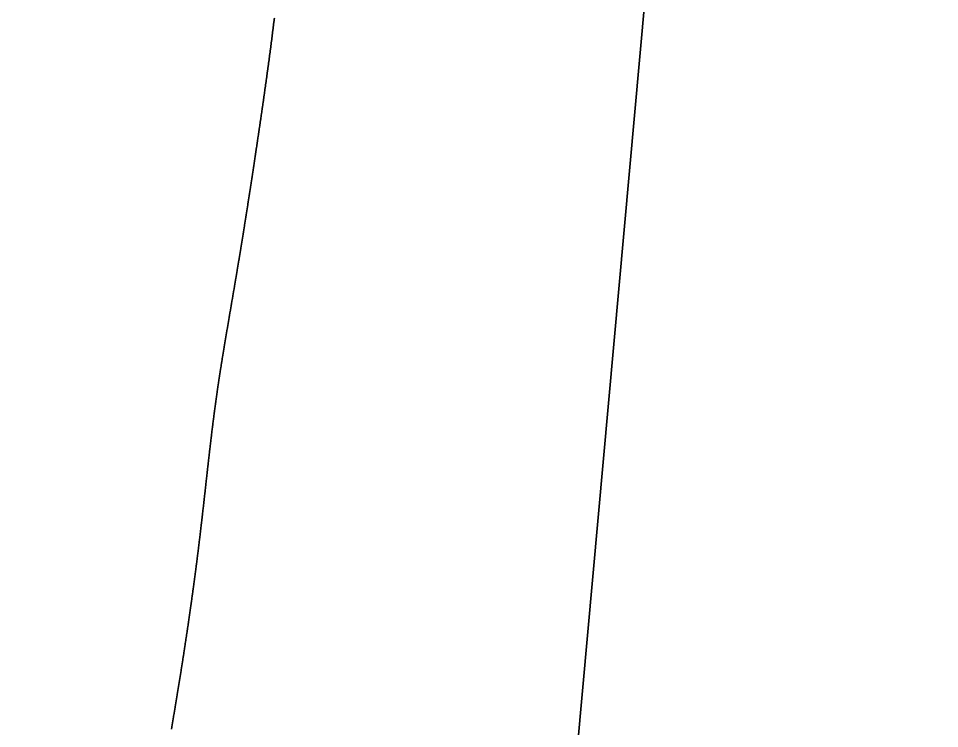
# Model space of a CAD drawing. Header units: inches. Extents: x 130170 to 284068, y 377793 to 804530.
# Drawn here: x 260694.6 to 260762.8, y 746871.8 to 746924.4 of the extents above; entities that cross this region are included whole.
import ezdxf

# ---------------------------------------------------------------- set-up
doc = ezdxf.new("R2010")
doc.units = ezdxf.units.IN
doc.header["$MEASUREMENT"] = 0
doc.layers.add('muni_il', color=7, linetype='Continuous')

msp = doc.modelspace()

# ---------------------------------------------------------------- linework, layer by layer
at = {"layer": 'muni_il'}
for points in [[(260754.781, 747530.375), (260754.516, 747438.375), (260754.219, 747328.938), (260744.016, 747241.375), (260757.781, 747179.188), (260746.219, 746984), (260731.625, 746822.375), (260701.984, 746720.062), (260696.672, 746692.375), (260695.016, 746602.75), (260685.453, 746523.188), (260656.688, 746406.938), (260626.344, 746302.5), (260639.141, 746300.188), (260650.062, 746297.125), (260662.125, 746293.125), (260756.85, 746272.963), (260806.032, 746262.021), (261717.828, 746059.438), (261715.418, 746000.168), (261660.703, 744654.562)], [(261660.703, 744654.562), (261715.418, 746000.168), (261717.828, 746059.438), (260806.032, 746262.021), (260756.85, 746272.963), (260662.125, 746293.125), (260650.062, 746297.125), (260639.141, 746300.188), (260626.344, 746302.5), (260656.688, 746406.938), (260685.453, 746523.188), (260695.016, 746602.75), (260696.672, 746692.375), (260701.984, 746720.062), (260731.625, 746822.375), (260746.219, 746984), (260757.781, 747179.188), (260744.016, 747241.375), (260754.219, 747328.938), (260754.516, 747438.375), (260754.781, 747530.375)], [(260705.894, 746871.748), (260705.903, 746871.799), (260705.912, 746871.85), (260705.92, 746871.901), (260705.929, 746871.952), (260705.938, 746872.003), (260705.946, 746872.054), (260705.955, 746872.105), (260705.963, 746872.156), (260705.972, 746872.207), (260705.981, 746872.258), (260705.99, 746872.309), (260705.998, 746872.36), (260706.007, 746872.411), (260706.015, 746872.462), (260706.024, 746872.513), (260706.033, 746872.564), (260706.041, 746872.615), (260706.05, 746872.666), (260706.058, 746872.717), (260706.067, 746872.768), (260706.076, 746872.819), (260706.084, 746872.87), (260706.093, 746872.921), (260706.101, 746872.972), (260706.11, 746873.023), (260706.118, 746873.074), (260706.127, 746873.125), (260706.135, 746873.176), (260706.144, 746873.227), (260706.152, 746873.278), (260706.161, 746873.328), (260706.169, 746873.379), (260706.178, 746873.43), (260706.186, 746873.481), (260706.195, 746873.532), (260706.203, 746873.583), (260706.212, 746873.634), (260706.22, 746873.684), (260706.229, 746873.735), (260706.237, 746873.786), (260706.245, 746873.837), (260706.254, 746873.887), (260706.262, 746873.938), (260706.27, 746873.989), (260706.279, 746874.039), (260706.287, 746874.09), (260706.296, 746874.14), (260706.304, 746874.191), (260706.312, 746874.242), (260706.32, 746874.292), (260706.329, 746874.343), (260706.337, 746874.393), (260706.345, 746874.444), (260706.354, 746874.494), (260706.362, 746874.544), (260706.37, 746874.595), (260706.378, 746874.645), (260706.386, 746874.695), (260706.395, 746874.746), (260706.403, 746874.796), (260706.411, 746874.846), (260706.419, 746874.896), (260706.427, 746874.946), (260706.435, 746874.996), (260706.443, 746875.047), (260706.452, 746875.097), (260706.46, 746875.147), (260706.468, 746875.196), (260706.476, 746875.246), (260706.484, 746875.296), (260706.492, 746875.346), (260706.5, 746875.396), (260706.508, 746875.446), (260706.516, 746875.495), (260706.524, 746875.545), (260706.532, 746875.594), (260706.54, 746875.644), (260706.548, 746875.694), (260706.555, 746875.743), (260706.563, 746875.793), (260706.571, 746875.842), (260706.579, 746875.891), (260706.587, 746875.941), (260706.595, 746875.99), (260706.603, 746876.039), (260706.61, 746876.088), (260706.618, 746876.137), (260706.626, 746876.186), (260706.634, 746876.235), (260706.641, 746876.284), (260706.649, 746876.333), (260706.657, 746876.382), (260706.664, 746876.431), (260706.672, 746876.479), (260706.68, 746876.528), (260706.687, 746876.577), (260706.695, 746876.625), (260706.702, 746876.673), (260706.71, 746876.722), (260706.718, 746876.77), (260706.725, 746876.819), (260706.733, 746876.867), (260706.74, 746876.915), (260706.748, 746876.963), (260706.755, 746877.011), (260706.763, 746877.059), (260706.77, 746877.107), (260706.778, 746877.155), (260706.785, 746877.203), (260706.792, 746877.251), (260706.8, 746877.298), (260706.807, 746877.346), (260706.814, 746877.394), (260706.822, 746877.441), (260706.829, 746877.488), (260706.836, 746877.536), (260706.844, 746877.583), (260706.851, 746877.63), (260706.858, 746877.678), (260706.865, 746877.725), (260706.872, 746877.772), (260706.88, 746877.819), (260706.887, 746877.866), (260706.894, 746877.912), (260706.901, 746877.959), (260706.908, 746878.006), (260706.915, 746878.052), (260706.922, 746878.099), (260706.93, 746878.145), (260706.936, 746878.192), (260706.944, 746878.238), (260706.951, 746878.285), (260706.957, 746878.331), (260706.965, 746878.377), (260706.971, 746878.423), (260706.978, 746878.469), (260706.985, 746878.515), (260706.992, 746878.561), (260706.999, 746878.607), (260707.006, 746878.652), (260707.013, 746878.698), (260707.02, 746878.743), (260707.026, 746878.789), (260707.033, 746878.834), (260707.04, 746878.88), (260707.047, 746878.925), (260707.053, 746878.97), (260707.06, 746879.015), (260707.067, 746879.061), (260707.073, 746879.105), (260707.08, 746879.151), (260707.087, 746879.195), (260707.093, 746879.24), (260707.1, 746879.285), (260707.107, 746879.33), (260707.113, 746879.374), (260707.12, 746879.419), (260707.126, 746879.463), (260707.133, 746879.508), (260707.139, 746879.552), (260707.146, 746879.596), (260707.152, 746879.64), (260707.159, 746879.684), (260707.165, 746879.729), (260707.172, 746879.773), (260707.178, 746879.816), (260707.184, 746879.86), (260707.191, 746879.904), (260707.197, 746879.948), (260707.204, 746879.992), (260707.21, 746880.035), (260707.216, 746880.079), (260707.222, 746880.122), (260707.229, 746880.166), (260707.235, 746880.209), (260707.241, 746880.252), (260707.247, 746880.296), (260707.254, 746880.339), (260707.26, 746880.382), (260707.266, 746880.425), (260707.272, 746880.468), (260707.278, 746880.511), (260707.284, 746880.554), (260707.291, 746880.597), (260707.297, 746880.639), (260707.303, 746880.682), (260707.309, 746880.725), (260707.315, 746880.767), (260707.321, 746880.81), (260707.327, 746880.852), (260707.333, 746880.895), (260707.339, 746880.937), (260707.345, 746880.98), (260707.351, 746881.022), (260707.357, 746881.064), (260707.363, 746881.106), (260707.369, 746881.148), (260707.375, 746881.191), (260707.381, 746881.233), (260707.386, 746881.275), (260707.392, 746881.317), (260707.398, 746881.359), (260707.404, 746881.4), (260707.41, 746881.442), (260707.416, 746881.484), (260707.422, 746881.526), (260707.427, 746881.567), (260707.433, 746881.609), (260707.439, 746881.651), (260707.445, 746881.692), (260707.45, 746881.734), (260707.456, 746881.775), (260707.462, 746881.817), (260707.468, 746881.858), (260707.473, 746881.9), (260707.479, 746881.941), (260707.485, 746881.983), (260707.49, 746882.024), (260707.496, 746882.065), (260707.502, 746882.106), (260707.507, 746882.148), (260707.513, 746882.189), (260707.518, 746882.23), (260707.524, 746882.271), (260707.53, 746882.312), (260707.535, 746882.353), (260707.541, 746882.395), (260707.546, 746882.436), (260707.552, 746882.477), (260707.557, 746882.518), (260707.563, 746882.559), (260707.568, 746882.6), (260707.574, 746882.641), (260707.579, 746882.682), (260707.585, 746882.723), (260707.59, 746882.763), (260707.596, 746882.804), (260707.601, 746882.845), (260707.607, 746882.886), (260707.612, 746882.927), (260707.618, 746882.968), (260707.623, 746883.009), (260707.629, 746883.05), (260707.634, 746883.091), (260707.639, 746883.132), (260707.645, 746883.172), (260707.65, 746883.213), (260707.655, 746883.254), (260707.661, 746883.295), (260707.666, 746883.336), (260707.672, 746883.377), (260707.677, 746883.418), (260707.682, 746883.459), (260707.688, 746883.499), (260707.693, 746883.54), (260707.698, 746883.581), (260707.704, 746883.622), (260707.709, 746883.663), (260707.714, 746883.704), (260707.719, 746883.745), (260707.725, 746883.786), (260707.73, 746883.827), (260707.735, 746883.868), (260707.741, 746883.909), (260707.746, 746883.95), (260707.751, 746883.991), (260707.756, 746884.032), (260707.762, 746884.073), (260707.767, 746884.114), (260707.772, 746884.155), (260707.777, 746884.196), (260707.783, 746884.237), (260707.788, 746884.279), (260707.793, 746884.32), (260707.798, 746884.361), (260707.803, 746884.402), (260707.809, 746884.443), (260707.814, 746884.485), (260707.819, 746884.526), (260707.824, 746884.567), (260707.83, 746884.609), (260707.835, 746884.65), (260707.84, 746884.692), (260707.845, 746884.733), (260707.85, 746884.775), (260707.855, 746884.816), (260707.861, 746884.858), (260707.866, 746884.899), (260707.871, 746884.941), (260707.876, 746884.983), (260707.881, 746885.024), (260707.886, 746885.066), (260707.892, 746885.108), (260707.897, 746885.15), (260707.902, 746885.192), (260707.907, 746885.234), (260707.912, 746885.275), (260707.917, 746885.318), (260707.923, 746885.36), (260707.928, 746885.402), (260707.933, 746885.444), (260707.938, 746885.486), (260707.943, 746885.528), (260707.948, 746885.57), (260707.953, 746885.613), (260707.958, 746885.655), (260707.964, 746885.697), (260707.969, 746885.74), (260707.974, 746885.782), (260707.979, 746885.825), (260707.984, 746885.867), (260707.989, 746885.91), (260707.994, 746885.953), (260708, 746885.996), (260708.005, 746886.038), (260708.01, 746886.081), (260708.015, 746886.124), (260708.02, 746886.167), (260708.025, 746886.21), (260708.03, 746886.253), (260708.035, 746886.296), (260708.04, 746886.339), (260708.046, 746886.382), (260708.051, 746886.426), (260708.056, 746886.469), (260708.061, 746886.512), (260708.066, 746886.556), (260708.071, 746886.599), (260708.076, 746886.643), (260708.081, 746886.686), (260708.087, 746886.73), (260708.092, 746886.773), (260708.097, 746886.817), (260708.102, 746886.861), (260708.107, 746886.905), (260708.112, 746886.949), (260708.117, 746886.992), (260708.122, 746887.036), (260708.127, 746887.08), (260708.133, 746887.125), (260708.138, 746887.169), (260708.143, 746887.213), (260708.148, 746887.257), (260708.153, 746887.301), (260708.158, 746887.346), (260708.163, 746887.39), (260708.168, 746887.434), (260708.173, 746887.479), (260708.179, 746887.523), (260708.184, 746887.568), (260708.189, 746887.613), (260708.194, 746887.657), (260708.199, 746887.702), (260708.204, 746887.747), (260708.209, 746887.792), (260708.214, 746887.837), (260708.22, 746887.881), (260708.225, 746887.926), (260708.23, 746887.971), (260708.235, 746888.016), (260708.24, 746888.062), (260708.245, 746888.107), (260708.251, 746888.152), (260708.256, 746888.197), (260708.261, 746888.242), (260708.266, 746888.288), (260708.271, 746888.333), (260708.276, 746888.378), (260708.281, 746888.424), (260708.286, 746888.469), (260708.292, 746888.515), (260708.297, 746888.56), (260708.302, 746888.606), (260708.307, 746888.652), (260708.312, 746888.697), (260708.317, 746888.743), (260708.323, 746888.789), (260708.328, 746888.835), (260708.333, 746888.88), (260708.338, 746888.926), (260708.343, 746888.972), (260708.348, 746889.018), (260708.353, 746889.064), (260708.359, 746889.11), (260708.364, 746889.156), (260708.369, 746889.202), (260708.374, 746889.248), (260708.379, 746889.294), (260708.384, 746889.34), (260708.39, 746889.387), (260708.395, 746889.433), (260708.4, 746889.479), (260708.405, 746889.525), (260708.41, 746889.572), (260708.415, 746889.618), (260708.421, 746889.664), (260708.426, 746889.71), (260708.431, 746889.757), (260708.436, 746889.803), (260708.441, 746889.849), (260708.446, 746889.896), (260708.452, 746889.942), (260708.457, 746889.989), (260708.462, 746890.035), (260708.467, 746890.082), (260708.472, 746890.128), (260708.477, 746890.175), (260708.483, 746890.221), (260708.488, 746890.268), (260708.493, 746890.314), (260708.498, 746890.361), (260708.504, 746890.407), (260708.509, 746890.454), (260708.514, 746890.5), (260708.519, 746890.547), (260708.524, 746890.593), (260708.53, 746890.64), (260708.535, 746890.686), (260708.54, 746890.733), (260708.545, 746890.78), (260708.55, 746890.826), (260708.556, 746890.873), (260708.561, 746890.919), (260708.566, 746890.966), (260708.571, 746891.012), (260708.576, 746891.059), (260708.582, 746891.105), (260708.587, 746891.152), (260708.592, 746891.199), (260708.597, 746891.245), (260708.603, 746891.292), (260708.608, 746891.338), (260708.613, 746891.385), (260708.618, 746891.431), (260708.624, 746891.478), (260708.629, 746891.524), (260708.634, 746891.571), (260708.639, 746891.617), (260708.645, 746891.663), (260708.65, 746891.71), (260708.655, 746891.756), (260708.66, 746891.803), (260708.666, 746891.849), (260708.671, 746891.896), (260708.676, 746891.942), (260708.681, 746891.988), (260708.687, 746892.035), (260708.692, 746892.081), (260708.697, 746892.127), (260708.703, 746892.173), (260708.708, 746892.22), (260708.713, 746892.266), (260708.719, 746892.312), (260708.724, 746892.358), (260708.729, 746892.404), (260708.734, 746892.45), (260708.74, 746892.497), (260708.745, 746892.543), (260708.75, 746892.589), (260708.756, 746892.635), (260708.761, 746892.681), (260708.766, 746892.727), (260708.772, 746892.773), (260708.777, 746892.819), (260708.783, 746892.865), (260708.788, 746892.91), (260708.793, 746892.956), (260708.799, 746893.002), (260708.804, 746893.048), (260708.81, 746893.094), (260708.815, 746893.139), (260708.82, 746893.185), (260708.826, 746893.231), (260708.831, 746893.276), (260708.837, 746893.322), (260708.842, 746893.368), (260708.848, 746893.413), (260708.853, 746893.459), (260708.858, 746893.504), (260708.864, 746893.55), (260708.869, 746893.595), (260708.875, 746893.641), (260708.88, 746893.686), (260708.886, 746893.732), (260708.891, 746893.777), (260708.897, 746893.822), (260708.902, 746893.868), (260708.908, 746893.913), (260708.913, 746893.958), (260708.919, 746894.003), (260708.925, 746894.049), (260708.93, 746894.094), (260708.936, 746894.139), (260708.941, 746894.184), (260708.947, 746894.229), (260708.952, 746894.274), (260708.958, 746894.319), (260708.964, 746894.364), (260708.969, 746894.409), (260708.975, 746894.454), (260708.981, 746894.499), (260708.986, 746894.544), (260708.992, 746894.589), (260708.998, 746894.634), (260709.004, 746894.679), (260709.009, 746894.724), (260709.015, 746894.769), (260709.021, 746894.813), (260709.026, 746894.858), (260709.032, 746894.903), (260709.038, 746894.948), (260709.044, 746894.993), (260709.05, 746895.037), (260709.056, 746895.082), (260709.061, 746895.127), (260709.067, 746895.171), (260709.073, 746895.216), (260709.079, 746895.261), (260709.085, 746895.305), (260709.091, 746895.35), (260709.097, 746895.395), (260709.103, 746895.439), (260709.109, 746895.484), (260709.115, 746895.528), (260709.121, 746895.573), (260709.127, 746895.618), (260709.133, 746895.662), (260709.139, 746895.707), (260709.145, 746895.751), (260709.151, 746895.796), (260709.157, 746895.84), (260709.163, 746895.885), (260709.169, 746895.93), (260709.175, 746895.974), (260709.181, 746896.019), (260709.187, 746896.063), (260709.194, 746896.108), (260709.2, 746896.152), (260709.206, 746896.197), (260709.212, 746896.241), (260709.219, 746896.286), (260709.225, 746896.331), (260709.231, 746896.375), (260709.237, 746896.42), (260709.244, 746896.465), (260709.25, 746896.509), (260709.256, 746896.554), (260709.263, 746896.598), (260709.269, 746896.643), (260709.276, 746896.688), (260709.282, 746896.733), (260709.289, 746896.777), (260709.295, 746896.822), (260709.301, 746896.867), (260709.308, 746896.912), (260709.315, 746896.956), (260709.321, 746897.001), (260709.328, 746897.046), (260709.334, 746897.091), (260709.341, 746897.136), (260709.348, 746897.181), (260709.354, 746897.226), (260709.361, 746897.271), (260709.368, 746897.316), (260709.374, 746897.361), (260709.381, 746897.406), (260709.388, 746897.451), (260709.395, 746897.496), (260709.402, 746897.541), (260709.408, 746897.586), (260709.415, 746897.632), (260709.422, 746897.677), (260709.429, 746897.722), (260709.436, 746897.768), (260709.443, 746897.813), (260709.45, 746897.859), (260709.457, 746897.904), (260709.464, 746897.95), (260709.471, 746897.995), (260709.478, 746898.041), (260709.485, 746898.086), (260709.492, 746898.132), (260709.499, 746898.178), (260709.507, 746898.224), (260709.514, 746898.269), (260709.521, 746898.315), (260709.528, 746898.361), (260709.535, 746898.407), (260709.543, 746898.453), (260709.55, 746898.499), (260709.557, 746898.545), (260709.565, 746898.592), (260709.572, 746898.638), (260709.579, 746898.684), (260709.587, 746898.731), (260709.594, 746898.777), (260709.602, 746898.823), (260709.609, 746898.87), (260709.616, 746898.916), (260709.624, 746898.963), (260709.631, 746899.01), (260709.639, 746899.057), (260709.647, 746899.103), (260709.654, 746899.15), (260709.662, 746899.197), (260709.669, 746899.244), (260709.677, 746899.291), (260709.685, 746899.338), (260709.692, 746899.385), (260709.7, 746899.433), (260709.708, 746899.48), (260709.716, 746899.527), (260709.723, 746899.575), (260709.731, 746899.622), (260709.739, 746899.67), (260709.747, 746899.717), (260709.755, 746899.765), (260709.763, 746899.812), (260709.771, 746899.86), (260709.778, 746899.908), (260709.786, 746899.956), (260709.794, 746900.004), (260709.802, 746900.052), (260709.81, 746900.1), (260709.818, 746900.148), (260709.826, 746900.196), (260709.835, 746900.245), (260709.843, 746900.293), (260709.851, 746900.341), (260709.859, 746900.39), (260709.867, 746900.438), (260709.875, 746900.487), (260709.883, 746900.536), (260709.891, 746900.584), (260709.9, 746900.633), (260709.908, 746900.682), (260709.916, 746900.731), (260709.924, 746900.78), (260709.933, 746900.829), (260709.941, 746900.878), (260709.949, 746900.927), (260709.957, 746900.976), (260709.966, 746901.025), (260709.974, 746901.074), (260709.983, 746901.124), (260709.991, 746901.173), (260709.999, 746901.223), (260710.008, 746901.272), (260710.016, 746901.322), (260710.025, 746901.371), (260710.033, 746901.421), (260710.041, 746901.471), (260710.05, 746901.521), (260710.058, 746901.57), (260710.067, 746901.62), (260710.075, 746901.67), (260710.084, 746901.72), (260710.092, 746901.77), (260710.101, 746901.82), (260710.11, 746901.87), (260710.118, 746901.921), (260710.127, 746901.971), (260710.135, 746902.021), (260710.144, 746902.071), (260710.152, 746902.122), (260710.161, 746902.172), (260710.17, 746902.223), (260710.178, 746902.273), (260710.187, 746902.324), (260710.196, 746902.374), (260710.204, 746902.425), (260710.213, 746902.475), (260710.222, 746902.526), (260710.23, 746902.577), (260710.239, 746902.628), (260710.248, 746902.678), (260710.256, 746902.729), (260710.265, 746902.78), (260710.274, 746902.831), (260710.282, 746902.882), (260710.291, 746902.933), (260710.3, 746902.984), (260710.309, 746903.035), (260710.317, 746903.086), (260710.326, 746903.137), (260710.335, 746903.188), (260710.343, 746903.239), (260710.352, 746903.29), (260710.361, 746903.341), (260710.37, 746903.392), (260710.378, 746903.444), (260710.387, 746903.495), (260710.396, 746903.546), (260710.405, 746903.597), (260710.413, 746903.648), (260710.422, 746903.7), (260710.431, 746903.751), (260710.44, 746903.802), (260710.448, 746903.854), (260710.457, 746903.905), (260710.466, 746903.956), (260710.474, 746904.008), (260710.483, 746904.059), (260710.492, 746904.111), (260710.501, 746904.162), (260710.51, 746904.213), (260710.518, 746904.265), (260710.527, 746904.316), (260710.536, 746904.367), (260710.544, 746904.419), (260710.553, 746904.47), (260710.562, 746904.522), (260710.571, 746904.573), (260710.579, 746904.625), (260710.588, 746904.676), (260710.597, 746904.727), (260710.605, 746904.779), (260710.614, 746904.83), (260710.623, 746904.881), (260710.631, 746904.933), (260710.64, 746904.984), (260710.649, 746905.036), (260710.658, 746905.087), (260710.666, 746905.138), (260710.675, 746905.19), (260710.683, 746905.241), (260710.692, 746905.292), (260710.701, 746905.344), (260710.709, 746905.395), (260710.718, 746905.446), (260710.727, 746905.498), (260710.735, 746905.549), (260710.744, 746905.6), (260710.752, 746905.651), (260710.761, 746905.703), (260710.77, 746905.754), (260710.778, 746905.805), (260710.787, 746905.856), (260710.795, 746905.907), (260710.804, 746905.959), (260710.812, 746906.01), (260710.821, 746906.061), (260710.829, 746906.112), (260710.838, 746906.163), (260710.846, 746906.214), (260710.855, 746906.265), (260710.863, 746906.316), (260710.872, 746906.367), (260710.88, 746906.418), (260710.889, 746906.469), (260710.897, 746906.52), (260710.906, 746906.571), (260710.914, 746906.622), (260710.922, 746906.673), (260710.931, 746906.724), (260710.939, 746906.774), (260710.948, 746906.825), (260710.956, 746906.876), (260710.964, 746906.927), (260710.973, 746906.978), (260710.981, 746907.029), (260710.989, 746907.079), (260710.998, 746907.13), (260711.006, 746907.181), (260711.014, 746907.231), (260711.023, 746907.282), (260711.031, 746907.333), (260711.039, 746907.383), (260711.047, 746907.434), (260711.056, 746907.484), (260711.064, 746907.535), (260711.072, 746907.585), (260711.081, 746907.636), (260711.089, 746907.686), (260711.097, 746907.737), (260711.105, 746907.788), (260711.113, 746907.838), (260711.122, 746907.888), (260711.13, 746907.939), (260711.138, 746907.989), (260711.146, 746908.04), (260711.154, 746908.09), (260711.162, 746908.141), (260711.171, 746908.191), (260711.179, 746908.241), (260711.187, 746908.292), (260711.195, 746908.342), (260711.203, 746908.392), (260711.211, 746908.443), (260711.219, 746908.493), (260711.227, 746908.543), (260711.235, 746908.594), (260711.243, 746908.644), (260711.252, 746908.694), (260711.26, 746908.744), (260711.268, 746908.795), (260711.276, 746908.845), (260711.284, 746908.895), (260711.292, 746908.946), (260711.3, 746908.996), (260711.308, 746909.046), (260711.316, 746909.096), (260711.324, 746909.147), (260711.332, 746909.197), (260711.34, 746909.247), (260711.348, 746909.298), (260711.356, 746909.348), (260711.364, 746909.398), (260711.372, 746909.449), (260711.38, 746909.499), (260711.388, 746909.549), (260711.396, 746909.6), (260711.404, 746909.65), (260711.412, 746909.701), (260711.42, 746909.751), (260711.428, 746909.801), (260711.436, 746909.852), (260711.444, 746909.902), (260711.452, 746909.953), (260711.459, 746910.003), (260711.468, 746910.054), (260711.475, 746910.105), (260711.483, 746910.155), (260711.491, 746910.206), (260711.499, 746910.257), (260711.507, 746910.307), (260711.515, 746910.358), (260711.523, 746910.409), (260711.531, 746910.46), (260711.539, 746910.51), (260711.547, 746910.561), (260711.555, 746910.612), (260711.563, 746910.663), (260711.571, 746910.714), (260711.579, 746910.765), (260711.587, 746910.816), (260711.595, 746910.867), (260711.603, 746910.919), (260711.611, 746910.97), (260711.619, 746911.021), (260711.627, 746911.073), (260711.635, 746911.124), (260711.643, 746911.176), (260711.651, 746911.227), (260711.659, 746911.279), (260711.667, 746911.33), (260711.675, 746911.382), (260711.683, 746911.434), (260711.691, 746911.486), (260711.699, 746911.537), (260711.707, 746911.589), (260711.715, 746911.641), (260711.723, 746911.694), (260711.731, 746911.746), (260711.739, 746911.798), (260711.747, 746911.85), (260711.755, 746911.903), (260711.763, 746911.955), (260711.771, 746912.008), (260711.779, 746912.06), (260711.787, 746912.113), (260711.795, 746912.166), (260711.803, 746912.219), (260711.812, 746912.272), (260711.82, 746912.325), (260711.828, 746912.378), (260711.836, 746912.431), (260711.844, 746912.484), (260711.852, 746912.538), (260711.861, 746912.591), (260711.869, 746912.645), (260711.877, 746912.699), (260711.885, 746912.752), (260711.893, 746912.806), (260711.901, 746912.86), (260711.91, 746912.914), (260711.918, 746912.968), (260711.926, 746913.023), (260711.935, 746913.077), (260711.943, 746913.132), (260711.951, 746913.186), (260711.959, 746913.241), (260711.968, 746913.296), (260711.976, 746913.351), (260711.984, 746913.406), (260711.993, 746913.461), (260712.001, 746913.517), (260712.01, 746913.572), (260712.018, 746913.627), (260712.026, 746913.683), (260712.035, 746913.739), (260712.043, 746913.795), (260712.052, 746913.851), (260712.06, 746913.907), (260712.069, 746913.963), (260712.077, 746914.02), (260712.086, 746914.076), (260712.094, 746914.133), (260712.103, 746914.19), (260712.111, 746914.247), (260712.12, 746914.304), (260712.128, 746914.361), (260712.137, 746914.418), (260712.146, 746914.476), (260712.154, 746914.533), (260712.163, 746914.591), (260712.172, 746914.649), (260712.18, 746914.707), (260712.189, 746914.765), (260712.197, 746914.823), (260712.206, 746914.881), (260712.215, 746914.94), (260712.224, 746914.998), (260712.233, 746915.057), (260712.241, 746915.116), (260712.25, 746915.175), (260712.259, 746915.234), (260712.268, 746915.294), (260712.277, 746915.353), (260712.285, 746915.413), (260712.294, 746915.473), (260712.303, 746915.533), (260712.312, 746915.593), (260712.321, 746915.653), (260712.33, 746915.713), (260712.339, 746915.774), (260712.348, 746915.834), (260712.357, 746915.895), (260712.366, 746915.956), (260712.375, 746916.017), (260712.384, 746916.078), (260712.393, 746916.14), (260712.402, 746916.201), (260712.411, 746916.263), (260712.42, 746916.325), (260712.429, 746916.386), (260712.438, 746916.448), (260712.448, 746916.511), (260712.457, 746916.573), (260712.466, 746916.636), (260712.475, 746916.698), (260712.484, 746916.761), (260712.493, 746916.824), (260712.503, 746916.887), (260712.512, 746916.95), (260712.521, 746917.014), (260712.53, 746917.077), (260712.54, 746917.141), (260712.549, 746917.205), (260712.558, 746917.268), (260712.567, 746917.333), (260712.577, 746917.397), (260712.586, 746917.461), (260712.595, 746917.526), (260712.605, 746917.59), (260712.614, 746917.655), (260712.623, 746917.72), (260712.633, 746917.785), (260712.642, 746917.85), (260712.652, 746917.916), (260712.661, 746917.981), (260712.67, 746918.047), (260712.68, 746918.112), (260712.689, 746918.178), (260712.699, 746918.244), (260712.708, 746918.31), (260712.718, 746918.377), (260712.727, 746918.443), (260712.737, 746918.51), (260712.746, 746918.576), (260712.756, 746918.643), (260712.765, 746918.71), (260712.775, 746918.777), (260712.784, 746918.844), (260712.794, 746918.911), (260712.803, 746918.979), (260712.813, 746919.046), (260712.822, 746919.114), (260712.832, 746919.182), (260712.841, 746919.25), (260712.851, 746919.318), (260712.86, 746919.386), (260712.87, 746919.454), (260712.88, 746919.523), (260712.889, 746919.591), (260712.899, 746919.66), (260712.908, 746919.729), (260712.918, 746919.797), (260712.927, 746919.866), (260712.937, 746919.936), (260712.947, 746920.005), (260712.956, 746920.074), (260712.966, 746920.144), (260712.975, 746920.213), (260712.985, 746920.283), (260712.994, 746920.352), (260713.004, 746920.422), (260713.014, 746920.492), (260713.023, 746920.562), (260713.033, 746920.632), (260713.042, 746920.703), (260713.052, 746920.773), (260713.061, 746920.843), (260713.071, 746920.914), (260713.081, 746920.985), (260713.09, 746921.055), (260713.1, 746921.126), (260713.109, 746921.197), (260713.119, 746921.268), (260713.128, 746921.339), (260713.138, 746921.41), (260713.147, 746921.481), (260713.157, 746921.553), (260713.166, 746921.624), (260713.176, 746921.696), (260713.185, 746921.767), (260713.195, 746921.839), (260713.204, 746921.911), (260713.213, 746921.982), (260713.223, 746922.054), (260713.232, 746922.126), (260713.242, 746922.198), (260713.251, 746922.27), (260713.261, 746922.342), (260713.27, 746922.415), (260713.279, 746922.487), (260713.289, 746922.559), (260713.298, 746922.632), (260713.307, 746922.704), (260713.316, 746922.777), (260713.326, 746922.849), (260713.335, 746922.922), (260713.344, 746922.994), (260713.354, 746923.067), (260713.363, 746923.14), (260713.372, 746923.212), (260713.381, 746923.285), (260713.39, 746923.358), (260713.4, 746923.431), (260713.409, 746923.504), (260713.418, 746923.577), (260713.427, 746923.65), (260713.436, 746923.723), (260713.445, 746923.796), (260713.454, 746923.869), (260713.463, 746923.942), (260713.472, 746924.015), (260713.481, 746924.088), (260713.49, 746924.161), (260713.499, 746924.234), (260713.508, 746924.307), (260713.516, 746924.38)], [(260713.516, 746924.38), (260713.508, 746924.307), (260713.499, 746924.234), (260713.49, 746924.161), (260713.481, 746924.088), (260713.472, 746924.015), (260713.463, 746923.942), (260713.454, 746923.869), (260713.445, 746923.796), (260713.436, 746923.723), (260713.427, 746923.65), (260713.418, 746923.577), (260713.409, 746923.504), (260713.4, 746923.431), (260713.39, 746923.358), (260713.381, 746923.285), (260713.372, 746923.212), (260713.363, 746923.14), (260713.354, 746923.067), (260713.344, 746922.994), (260713.335, 746922.922), (260713.326, 746922.849), (260713.316, 746922.777), (260713.307, 746922.704), (260713.298, 746922.632), (260713.289, 746922.559), (260713.279, 746922.487), (260713.27, 746922.415), (260713.261, 746922.342), (260713.251, 746922.27), (260713.242, 746922.198), (260713.232, 746922.126), (260713.223, 746922.054), (260713.213, 746921.982), (260713.204, 746921.911), (260713.195, 746921.839), (260713.185, 746921.767), (260713.176, 746921.696), (260713.166, 746921.624), (260713.157, 746921.553), (260713.147, 746921.481), (260713.138, 746921.41), (260713.128, 746921.339), (260713.119, 746921.268), (260713.109, 746921.197), (260713.1, 746921.126), (260713.09, 746921.055), (260713.081, 746920.985), (260713.071, 746920.914), (260713.061, 746920.843), (260713.052, 746920.773), (260713.042, 746920.703), (260713.033, 746920.632), (260713.023, 746920.562), (260713.014, 746920.492), (260713.004, 746920.422), (260712.994, 746920.352), (260712.985, 746920.283), (260712.975, 746920.213), (260712.966, 746920.144), (260712.956, 746920.074), (260712.947, 746920.005), (260712.937, 746919.936), (260712.927, 746919.866), (260712.918, 746919.797), (260712.908, 746919.729), (260712.899, 746919.66), (260712.889, 746919.591), (260712.88, 746919.523), (260712.87, 746919.454), (260712.86, 746919.386), (260712.851, 746919.318), (260712.841, 746919.25), (260712.832, 746919.182), (260712.822, 746919.114), (260712.813, 746919.046), (260712.803, 746918.979), (260712.794, 746918.911), (260712.784, 746918.844), (260712.775, 746918.777), (260712.765, 746918.71), (260712.756, 746918.643), (260712.746, 746918.576), (260712.737, 746918.51), (260712.727, 746918.443), (260712.718, 746918.377), (260712.708, 746918.31), (260712.699, 746918.244), (260712.689, 746918.178), (260712.68, 746918.112), (260712.67, 746918.047), (260712.661, 746917.981), (260712.652, 746917.916), (260712.642, 746917.85), (260712.633, 746917.785), (260712.623, 746917.72), (260712.614, 746917.655), (260712.605, 746917.59), (260712.595, 746917.526), (260712.586, 746917.461), (260712.577, 746917.397), (260712.567, 746917.333), (260712.558, 746917.268), (260712.549, 746917.205), (260712.54, 746917.141), (260712.53, 746917.077), (260712.521, 746917.014), (260712.512, 746916.95), (260712.503, 746916.887), (260712.493, 746916.824), (260712.484, 746916.761), (260712.475, 746916.698), (260712.466, 746916.636), (260712.457, 746916.573), (260712.448, 746916.511), (260712.438, 746916.448), (260712.429, 746916.386), (260712.42, 746916.325), (260712.411, 746916.263), (260712.402, 746916.201), (260712.393, 746916.14), (260712.384, 746916.078), (260712.375, 746916.017), (260712.366, 746915.956), (260712.357, 746915.895), (260712.348, 746915.834), (260712.339, 746915.774), (260712.33, 746915.713), (260712.321, 746915.653), (260712.312, 746915.593), (260712.303, 746915.533), (260712.294, 746915.473), (260712.285, 746915.413), (260712.277, 746915.353), (260712.268, 746915.294), (260712.259, 746915.234), (260712.25, 746915.175), (260712.241, 746915.116), (260712.233, 746915.057), (260712.224, 746914.998), (260712.215, 746914.94), (260712.206, 746914.881), (260712.197, 746914.823), (260712.189, 746914.765), (260712.18, 746914.707), (260712.172, 746914.649), (260712.163, 746914.591), (260712.154, 746914.533), (260712.146, 746914.476), (260712.137, 746914.418), (260712.128, 746914.361), (260712.12, 746914.304), (260712.111, 746914.247), (260712.103, 746914.19), (260712.094, 746914.133), (260712.086, 746914.076), (260712.077, 746914.02), (260712.069, 746913.963), (260712.06, 746913.907), (260712.052, 746913.851), (260712.043, 746913.795), (260712.035, 746913.739), (260712.026, 746913.683), (260712.018, 746913.627), (260712.01, 746913.572), (260712.001, 746913.517), (260711.993, 746913.461), (260711.984, 746913.406), (260711.976, 746913.351), (260711.968, 746913.296), (260711.959, 746913.241), (260711.951, 746913.186), (260711.943, 746913.132), (260711.935, 746913.077), (260711.926, 746913.023), (260711.918, 746912.968), (260711.91, 746912.914), (260711.901, 746912.86), (260711.893, 746912.806), (260711.885, 746912.752), (260711.877, 746912.699), (260711.869, 746912.645), (260711.861, 746912.591), (260711.852, 746912.538), (260711.844, 746912.484), (260711.836, 746912.431), (260711.828, 746912.378), (260711.82, 746912.325), (260711.812, 746912.272), (260711.803, 746912.219), (260711.795, 746912.166), (260711.787, 746912.113), (260711.779, 746912.06), (260711.771, 746912.008), (260711.763, 746911.955), (260711.755, 746911.903), (260711.747, 746911.85), (260711.739, 746911.798), (260711.731, 746911.746), (260711.723, 746911.694), (260711.715, 746911.641), (260711.707, 746911.589), (260711.699, 746911.537), (260711.691, 746911.486), (260711.683, 746911.434), (260711.675, 746911.382), (260711.667, 746911.33), (260711.659, 746911.279), (260711.651, 746911.227), (260711.643, 746911.176), (260711.635, 746911.124), (260711.627, 746911.073), (260711.619, 746911.021), (260711.611, 746910.97), (260711.603, 746910.919), (260711.595, 746910.867), (260711.587, 746910.816), (260711.579, 746910.765), (260711.571, 746910.714), (260711.563, 746910.663), (260711.555, 746910.612), (260711.547, 746910.561), (260711.539, 746910.51), (260711.531, 746910.46), (260711.523, 746910.409), (260711.515, 746910.358), (260711.507, 746910.307), (260711.499, 746910.257), (260711.491, 746910.206), (260711.483, 746910.155), (260711.475, 746910.105), (260711.468, 746910.054), (260711.459, 746910.003), (260711.452, 746909.953), (260711.444, 746909.902), (260711.436, 746909.852), (260711.428, 746909.801), (260711.42, 746909.751), (260711.412, 746909.701), (260711.404, 746909.65), (260711.396, 746909.6), (260711.388, 746909.549), (260711.38, 746909.499), (260711.372, 746909.449), (260711.364, 746909.398), (260711.356, 746909.348), (260711.348, 746909.298), (260711.34, 746909.247), (260711.332, 746909.197), (260711.324, 746909.147), (260711.316, 746909.096), (260711.308, 746909.046), (260711.3, 746908.996), (260711.292, 746908.946), (260711.284, 746908.895), (260711.276, 746908.845), (260711.268, 746908.795), (260711.26, 746908.744), (260711.252, 746908.694), (260711.243, 746908.644), (260711.235, 746908.594), (260711.227, 746908.543), (260711.219, 746908.493), (260711.211, 746908.443), (260711.203, 746908.392), (260711.195, 746908.342), (260711.187, 746908.292), (260711.179, 746908.241), (260711.171, 746908.191), (260711.162, 746908.141), (260711.154, 746908.09), (260711.146, 746908.04), (260711.138, 746907.989), (260711.13, 746907.939), (260711.122, 746907.888), (260711.113, 746907.838), (260711.105, 746907.788), (260711.097, 746907.737), (260711.089, 746907.686), (260711.081, 746907.636), (260711.072, 746907.585), (260711.064, 746907.535), (260711.056, 746907.484), (260711.047, 746907.434), (260711.039, 746907.383), (260711.031, 746907.333), (260711.023, 746907.282), (260711.014, 746907.231), (260711.006, 746907.181), (260710.998, 746907.13), (260710.989, 746907.079), (260710.981, 746907.029), (260710.973, 746906.978), (260710.964, 746906.927), (260710.956, 746906.876), (260710.948, 746906.825), (260710.939, 746906.774), (260710.931, 746906.724), (260710.922, 746906.673), (260710.914, 746906.622), (260710.906, 746906.571), (260710.897, 746906.52), (260710.889, 746906.469), (260710.88, 746906.418), (260710.872, 746906.367), (260710.863, 746906.316), (260710.855, 746906.265), (260710.846, 746906.214), (260710.838, 746906.163), (260710.829, 746906.112), (260710.821, 746906.061), (260710.812, 746906.01), (260710.804, 746905.959), (260710.795, 746905.907), (260710.787, 746905.856), (260710.778, 746905.805), (260710.77, 746905.754), (260710.761, 746905.703), (260710.752, 746905.651), (260710.744, 746905.6), (260710.735, 746905.549), (260710.727, 746905.498), (260710.718, 746905.446), (260710.709, 746905.395), (260710.701, 746905.344), (260710.692, 746905.292), (260710.683, 746905.241), (260710.675, 746905.19), (260710.666, 746905.138), (260710.658, 746905.087), (260710.649, 746905.036), (260710.64, 746904.984), (260710.631, 746904.933), (260710.623, 746904.881), (260710.614, 746904.83), (260710.605, 746904.779), (260710.597, 746904.727), (260710.588, 746904.676), (260710.579, 746904.625), (260710.571, 746904.573), (260710.562, 746904.522), (260710.553, 746904.47), (260710.544, 746904.419), (260710.536, 746904.367), (260710.527, 746904.316), (260710.518, 746904.265), (260710.51, 746904.213), (260710.501, 746904.162), (260710.492, 746904.111), (260710.483, 746904.059), (260710.474, 746904.008), (260710.466, 746903.956), (260710.457, 746903.905), (260710.448, 746903.854), (260710.44, 746903.802), (260710.431, 746903.751), (260710.422, 746903.7), (260710.413, 746903.648), (260710.405, 746903.597), (260710.396, 746903.546), (260710.387, 746903.495), (260710.378, 746903.444), (260710.37, 746903.392), (260710.361, 746903.341), (260710.352, 746903.29), (260710.343, 746903.239), (260710.335, 746903.188), (260710.326, 746903.137), (260710.317, 746903.086), (260710.309, 746903.035), (260710.3, 746902.984), (260710.291, 746902.933), (260710.282, 746902.882), (260710.274, 746902.831), (260710.265, 746902.78), (260710.256, 746902.729), (260710.248, 746902.678), (260710.239, 746902.628), (260710.23, 746902.577), (260710.222, 746902.526), (260710.213, 746902.475), (260710.204, 746902.425), (260710.196, 746902.374), (260710.187, 746902.324), (260710.178, 746902.273), (260710.17, 746902.223), (260710.161, 746902.172), (260710.152, 746902.122), (260710.144, 746902.071), (260710.135, 746902.021), (260710.127, 746901.971), (260710.118, 746901.921), (260710.11, 746901.87), (260710.101, 746901.82), (260710.092, 746901.77), (260710.084, 746901.72), (260710.075, 746901.67), (260710.067, 746901.62), (260710.058, 746901.57), (260710.05, 746901.521), (260710.041, 746901.471), (260710.033, 746901.421), (260710.025, 746901.371), (260710.016, 746901.322), (260710.008, 746901.272), (260709.999, 746901.223), (260709.991, 746901.173), (260709.983, 746901.124), (260709.974, 746901.074), (260709.966, 746901.025), (260709.957, 746900.976), (260709.949, 746900.927), (260709.941, 746900.878), (260709.933, 746900.829), (260709.924, 746900.78), (260709.916, 746900.731), (260709.908, 746900.682), (260709.9, 746900.633), (260709.891, 746900.584), (260709.883, 746900.536), (260709.875, 746900.487), (260709.867, 746900.438), (260709.859, 746900.39), (260709.851, 746900.341), (260709.843, 746900.293), (260709.835, 746900.245), (260709.826, 746900.196), (260709.818, 746900.148), (260709.81, 746900.1), (260709.802, 746900.052), (260709.794, 746900.004), (260709.786, 746899.956), (260709.778, 746899.908), (260709.771, 746899.86), (260709.763, 746899.812), (260709.755, 746899.765), (260709.747, 746899.717), (260709.739, 746899.67), (260709.731, 746899.622), (260709.723, 746899.575), (260709.716, 746899.527), (260709.708, 746899.48), (260709.7, 746899.433), (260709.692, 746899.385), (260709.685, 746899.338), (260709.677, 746899.291), (260709.669, 746899.244), (260709.662, 746899.197), (260709.654, 746899.15), (260709.647, 746899.103), (260709.639, 746899.057), (260709.631, 746899.01), (260709.624, 746898.963), (260709.616, 746898.916), (260709.609, 746898.87), (260709.602, 746898.823), (260709.594, 746898.777), (260709.587, 746898.731), (260709.579, 746898.684), (260709.572, 746898.638), (260709.565, 746898.592), (260709.557, 746898.545), (260709.55, 746898.499), (260709.543, 746898.453), (260709.535, 746898.407), (260709.528, 746898.361), (260709.521, 746898.315), (260709.514, 746898.269), (260709.507, 746898.224), (260709.499, 746898.178), (260709.492, 746898.132), (260709.485, 746898.086), (260709.478, 746898.041), (260709.471, 746897.995), (260709.464, 746897.95), (260709.457, 746897.904), (260709.45, 746897.859), (260709.443, 746897.813), (260709.436, 746897.768), (260709.429, 746897.722), (260709.422, 746897.677), (260709.415, 746897.632), (260709.408, 746897.586), (260709.402, 746897.541), (260709.395, 746897.496), (260709.388, 746897.451), (260709.381, 746897.406), (260709.374, 746897.361), (260709.368, 746897.316), (260709.361, 746897.271), (260709.354, 746897.226), (260709.348, 746897.181), (260709.341, 746897.136), (260709.334, 746897.091), (260709.328, 746897.046), (260709.321, 746897.001), (260709.315, 746896.956), (260709.308, 746896.912), (260709.301, 746896.867), (260709.295, 746896.822), (260709.289, 746896.777), (260709.282, 746896.733), (260709.276, 746896.688), (260709.269, 746896.643), (260709.263, 746896.598), (260709.256, 746896.554), (260709.25, 746896.509), (260709.244, 746896.465), (260709.237, 746896.42), (260709.231, 746896.375), (260709.225, 746896.331), (260709.219, 746896.286), (260709.212, 746896.241), (260709.206, 746896.197), (260709.2, 746896.152), (260709.194, 746896.108), (260709.187, 746896.063), (260709.181, 746896.019), (260709.175, 746895.974), (260709.169, 746895.93), (260709.163, 746895.885), (260709.157, 746895.84), (260709.151, 746895.796), (260709.145, 746895.751), (260709.139, 746895.707), (260709.133, 746895.662), (260709.127, 746895.618), (260709.121, 746895.573), (260709.115, 746895.528), (260709.109, 746895.484), (260709.103, 746895.439), (260709.097, 746895.395), (260709.091, 746895.35), (260709.085, 746895.305), (260709.079, 746895.261), (260709.073, 746895.216), (260709.067, 746895.171), (260709.061, 746895.127), (260709.056, 746895.082), (260709.05, 746895.037), (260709.044, 746894.993), (260709.038, 746894.948), (260709.032, 746894.903), (260709.026, 746894.858), (260709.021, 746894.813), (260709.015, 746894.769), (260709.009, 746894.724), (260709.004, 746894.679), (260708.998, 746894.634), (260708.992, 746894.589), (260708.986, 746894.544), (260708.981, 746894.499), (260708.975, 746894.454), (260708.969, 746894.409), (260708.964, 746894.364), (260708.958, 746894.319), (260708.952, 746894.274), (260708.947, 746894.229), (260708.941, 746894.184), (260708.936, 746894.139), (260708.93, 746894.094), (260708.925, 746894.049), (260708.919, 746894.003), (260708.913, 746893.958), (260708.908, 746893.913), (260708.902, 746893.868), (260708.897, 746893.822), (260708.891, 746893.777), (260708.886, 746893.732), (260708.88, 746893.686), (260708.875, 746893.641), (260708.869, 746893.595), (260708.864, 746893.55), (260708.858, 746893.504), (260708.853, 746893.459), (260708.848, 746893.413), (260708.842, 746893.368), (260708.837, 746893.322), (260708.831, 746893.276), (260708.826, 746893.231), (260708.82, 746893.185), (260708.815, 746893.139), (260708.81, 746893.094), (260708.804, 746893.048), (260708.799, 746893.002), (260708.793, 746892.956), (260708.788, 746892.91), (260708.783, 746892.865), (260708.777, 746892.819), (260708.772, 746892.773), (260708.766, 746892.727), (260708.761, 746892.681), (260708.756, 746892.635), (260708.75, 746892.589), (260708.745, 746892.543), (260708.74, 746892.497), (260708.734, 746892.45), (260708.729, 746892.404), (260708.724, 746892.358), (260708.719, 746892.312), (260708.713, 746892.266), (260708.708, 746892.22), (260708.703, 746892.173), (260708.697, 746892.127), (260708.692, 746892.081), (260708.687, 746892.035), (260708.681, 746891.988), (260708.676, 746891.942), (260708.671, 746891.896), (260708.666, 746891.849), (260708.66, 746891.803), (260708.655, 746891.756), (260708.65, 746891.71), (260708.645, 746891.663), (260708.639, 746891.617), (260708.634, 746891.571), (260708.629, 746891.524), (260708.624, 746891.478), (260708.618, 746891.431), (260708.613, 746891.385), (260708.608, 746891.338), (260708.603, 746891.292), (260708.597, 746891.245), (260708.592, 746891.199), (260708.587, 746891.152), (260708.582, 746891.105), (260708.576, 746891.059), (260708.571, 746891.012), (260708.566, 746890.966), (260708.561, 746890.919), (260708.556, 746890.873), (260708.55, 746890.826), (260708.545, 746890.78), (260708.54, 746890.733), (260708.535, 746890.686), (260708.53, 746890.64), (260708.524, 746890.593), (260708.519, 746890.547), (260708.514, 746890.5), (260708.509, 746890.454), (260708.504, 746890.407), (260708.498, 746890.361), (260708.493, 746890.314), (260708.488, 746890.268), (260708.483, 746890.221), (260708.477, 746890.175), (260708.472, 746890.128), (260708.467, 746890.082), (260708.462, 746890.035), (260708.457, 746889.989), (260708.452, 746889.942), (260708.446, 746889.896), (260708.441, 746889.849), (260708.436, 746889.803), (260708.431, 746889.757), (260708.426, 746889.71), (260708.421, 746889.664), (260708.415, 746889.618), (260708.41, 746889.572), (260708.405, 746889.525), (260708.4, 746889.479), (260708.395, 746889.433), (260708.39, 746889.387), (260708.384, 746889.34), (260708.379, 746889.294), (260708.374, 746889.248), (260708.369, 746889.202), (260708.364, 746889.156), (260708.359, 746889.11), (260708.353, 746889.064), (260708.348, 746889.018), (260708.343, 746888.972), (260708.338, 746888.926), (260708.333, 746888.88), (260708.328, 746888.835), (260708.323, 746888.789), (260708.317, 746888.743), (260708.312, 746888.697), (260708.307, 746888.652), (260708.302, 746888.606), (260708.297, 746888.56), (260708.292, 746888.515), (260708.286, 746888.469), (260708.281, 746888.424), (260708.276, 746888.378), (260708.271, 746888.333), (260708.266, 746888.288), (260708.261, 746888.242), (260708.256, 746888.197), (260708.251, 746888.152), (260708.245, 746888.107), (260708.24, 746888.062), (260708.235, 746888.016), (260708.23, 746887.971), (260708.225, 746887.926), (260708.22, 746887.881), (260708.214, 746887.837), (260708.209, 746887.792), (260708.204, 746887.747), (260708.199, 746887.702), (260708.194, 746887.657), (260708.189, 746887.613), (260708.184, 746887.568), (260708.179, 746887.523), (260708.173, 746887.479), (260708.168, 746887.434), (260708.163, 746887.39), (260708.158, 746887.346), (260708.153, 746887.301), (260708.148, 746887.257), (260708.143, 746887.213), (260708.138, 746887.169), (260708.133, 746887.125), (260708.127, 746887.08), (260708.122, 746887.036), (260708.117, 746886.992), (260708.112, 746886.949), (260708.107, 746886.905), (260708.102, 746886.861), (260708.097, 746886.817), (260708.092, 746886.773), (260708.087, 746886.73), (260708.081, 746886.686), (260708.076, 746886.643), (260708.071, 746886.599), (260708.066, 746886.556), (260708.061, 746886.512), (260708.056, 746886.469), (260708.051, 746886.426), (260708.046, 746886.382), (260708.04, 746886.339), (260708.035, 746886.296), (260708.03, 746886.253), (260708.025, 746886.21), (260708.02, 746886.167), (260708.015, 746886.124), (260708.01, 746886.081), (260708.005, 746886.038), (260708, 746885.996), (260707.994, 746885.953), (260707.989, 746885.91), (260707.984, 746885.867), (260707.979, 746885.825), (260707.974, 746885.782), (260707.969, 746885.74), (260707.964, 746885.697), (260707.958, 746885.655), (260707.953, 746885.613), (260707.948, 746885.57), (260707.943, 746885.528), (260707.938, 746885.486), (260707.933, 746885.444), (260707.928, 746885.402), (260707.923, 746885.36), (260707.917, 746885.318), (260707.912, 746885.275), (260707.907, 746885.234), (260707.902, 746885.192), (260707.897, 746885.15), (260707.892, 746885.108), (260707.886, 746885.066), (260707.881, 746885.024), (260707.876, 746884.983), (260707.871, 746884.941), (260707.866, 746884.899), (260707.861, 746884.858), (260707.855, 746884.816), (260707.85, 746884.775), (260707.845, 746884.733), (260707.84, 746884.692), (260707.835, 746884.65), (260707.83, 746884.609), (260707.824, 746884.567), (260707.819, 746884.526), (260707.814, 746884.485), (260707.809, 746884.443), (260707.803, 746884.402), (260707.798, 746884.361), (260707.793, 746884.32), (260707.788, 746884.279), (260707.783, 746884.237), (260707.777, 746884.196), (260707.772, 746884.155), (260707.767, 746884.114), (260707.762, 746884.073), (260707.756, 746884.032), (260707.751, 746883.991), (260707.746, 746883.95), (260707.741, 746883.909), (260707.735, 746883.868), (260707.73, 746883.827), (260707.725, 746883.786), (260707.719, 746883.745), (260707.714, 746883.704), (260707.709, 746883.663), (260707.704, 746883.622), (260707.698, 746883.581), (260707.693, 746883.54), (260707.688, 746883.499), (260707.682, 746883.459), (260707.677, 746883.418), (260707.672, 746883.377), (260707.666, 746883.336), (260707.661, 746883.295), (260707.655, 746883.254), (260707.65, 746883.213), (260707.645, 746883.172), (260707.639, 746883.132), (260707.634, 746883.091), (260707.629, 746883.05), (260707.623, 746883.009), (260707.618, 746882.968), (260707.612, 746882.927), (260707.607, 746882.886), (260707.601, 746882.845), (260707.596, 746882.804), (260707.59, 746882.763), (260707.585, 746882.723), (260707.579, 746882.682), (260707.574, 746882.641), (260707.568, 746882.6), (260707.563, 746882.559), (260707.557, 746882.518), (260707.552, 746882.477), (260707.546, 746882.436), (260707.541, 746882.395), (260707.535, 746882.353), (260707.53, 746882.312), (260707.524, 746882.271), (260707.518, 746882.23), (260707.513, 746882.189), (260707.507, 746882.148), (260707.502, 746882.106), (260707.496, 746882.065), (260707.49, 746882.024), (260707.485, 746881.983), (260707.479, 746881.941), (260707.473, 746881.9), (260707.468, 746881.858), (260707.462, 746881.817), (260707.456, 746881.775), (260707.45, 746881.734), (260707.445, 746881.692), (260707.439, 746881.651), (260707.433, 746881.609), (260707.427, 746881.567), (260707.422, 746881.526), (260707.416, 746881.484), (260707.41, 746881.442), (260707.404, 746881.4), (260707.398, 746881.359), (260707.392, 746881.317), (260707.386, 746881.275), (260707.381, 746881.233), (260707.375, 746881.191), (260707.369, 746881.148), (260707.363, 746881.106), (260707.357, 746881.064), (260707.351, 746881.022), (260707.345, 746880.98), (260707.339, 746880.937), (260707.333, 746880.895), (260707.327, 746880.852), (260707.321, 746880.81), (260707.315, 746880.767), (260707.309, 746880.725), (260707.303, 746880.682), (260707.297, 746880.639), (260707.291, 746880.597), (260707.284, 746880.554), (260707.278, 746880.511), (260707.272, 746880.468), (260707.266, 746880.425), (260707.26, 746880.382), (260707.254, 746880.339), (260707.247, 746880.296), (260707.241, 746880.252), (260707.235, 746880.209), (260707.229, 746880.166), (260707.222, 746880.122), (260707.216, 746880.079), (260707.21, 746880.035), (260707.204, 746879.992), (260707.197, 746879.948), (260707.191, 746879.904), (260707.184, 746879.86), (260707.178, 746879.816), (260707.172, 746879.773), (260707.165, 746879.729), (260707.159, 746879.684), (260707.152, 746879.64), (260707.146, 746879.596), (260707.139, 746879.552), (260707.133, 746879.508), (260707.126, 746879.463), (260707.12, 746879.419), (260707.113, 746879.374), (260707.107, 746879.33), (260707.1, 746879.285), (260707.093, 746879.24), (260707.087, 746879.195), (260707.08, 746879.151), (260707.073, 746879.105), (260707.067, 746879.061), (260707.06, 746879.015), (260707.053, 746878.97), (260707.047, 746878.925), (260707.04, 746878.88), (260707.033, 746878.834), (260707.026, 746878.789), (260707.02, 746878.743), (260707.013, 746878.698), (260707.006, 746878.652), (260706.999, 746878.607), (260706.992, 746878.561), (260706.985, 746878.515), (260706.978, 746878.469), (260706.971, 746878.423), (260706.965, 746878.377), (260706.957, 746878.331), (260706.951, 746878.285), (260706.944, 746878.238), (260706.936, 746878.192), (260706.93, 746878.145), (260706.922, 746878.099), (260706.915, 746878.052), (260706.908, 746878.006), (260706.901, 746877.959), (260706.894, 746877.912), (260706.887, 746877.866), (260706.88, 746877.819), (260706.872, 746877.772), (260706.865, 746877.725), (260706.858, 746877.678), (260706.851, 746877.63), (260706.844, 746877.583), (260706.836, 746877.536), (260706.829, 746877.488), (260706.822, 746877.441), (260706.814, 746877.394), (260706.807, 746877.346), (260706.8, 746877.298), (260706.792, 746877.251), (260706.785, 746877.203), (260706.778, 746877.155), (260706.77, 746877.107), (260706.763, 746877.059), (260706.755, 746877.011), (260706.748, 746876.963), (260706.74, 746876.915), (260706.733, 746876.867), (260706.725, 746876.819), (260706.718, 746876.77), (260706.71, 746876.722), (260706.702, 746876.673), (260706.695, 746876.625), (260706.687, 746876.577), (260706.68, 746876.528), (260706.672, 746876.479), (260706.664, 746876.431), (260706.657, 746876.382), (260706.649, 746876.333), (260706.641, 746876.284), (260706.634, 746876.235), (260706.626, 746876.186), (260706.618, 746876.137), (260706.61, 746876.088), (260706.603, 746876.039), (260706.595, 746875.99), (260706.587, 746875.941), (260706.579, 746875.891), (260706.571, 746875.842), (260706.563, 746875.793), (260706.555, 746875.743), (260706.548, 746875.694), (260706.54, 746875.644), (260706.532, 746875.594), (260706.524, 746875.545), (260706.516, 746875.495), (260706.508, 746875.446), (260706.5, 746875.396), (260706.492, 746875.346), (260706.484, 746875.296), (260706.476, 746875.246), (260706.468, 746875.196), (260706.46, 746875.147), (260706.452, 746875.097), (260706.443, 746875.047), (260706.435, 746874.996), (260706.427, 746874.946), (260706.419, 746874.896), (260706.411, 746874.846), (260706.403, 746874.796), (260706.395, 746874.746), (260706.386, 746874.695), (260706.378, 746874.645), (260706.37, 746874.595), (260706.362, 746874.544), (260706.354, 746874.494), (260706.345, 746874.444), (260706.337, 746874.393), (260706.329, 746874.343), (260706.32, 746874.292), (260706.312, 746874.242), (260706.304, 746874.191), (260706.296, 746874.14), (260706.287, 746874.09), (260706.279, 746874.039), (260706.27, 746873.989), (260706.262, 746873.938), (260706.254, 746873.887), (260706.245, 746873.837), (260706.237, 746873.786), (260706.229, 746873.735), (260706.22, 746873.684), (260706.212, 746873.634), (260706.203, 746873.583), (260706.195, 746873.532), (260706.186, 746873.481), (260706.178, 746873.43), (260706.169, 746873.379), (260706.161, 746873.328), (260706.152, 746873.278), (260706.144, 746873.227), (260706.135, 746873.176), (260706.127, 746873.125), (260706.118, 746873.074), (260706.11, 746873.023), (260706.101, 746872.972), (260706.093, 746872.921), (260706.084, 746872.87), (260706.076, 746872.819), (260706.067, 746872.768), (260706.058, 746872.717), (260706.05, 746872.666), (260706.041, 746872.615), (260706.033, 746872.564), (260706.024, 746872.513), (260706.015, 746872.462), (260706.007, 746872.411), (260705.998, 746872.36), (260705.99, 746872.309), (260705.981, 746872.258), (260705.972, 746872.207), (260705.963, 746872.156), (260705.955, 746872.105), (260705.946, 746872.054), (260705.938, 746872.003), (260705.929, 746871.952), (260705.92, 746871.901), (260705.912, 746871.85), (260705.903, 746871.799), (260705.894, 746871.748)]]:
    msp.add_lwpolyline(points, dxfattribs=at)

doc.saveas('drawing.dxf')
